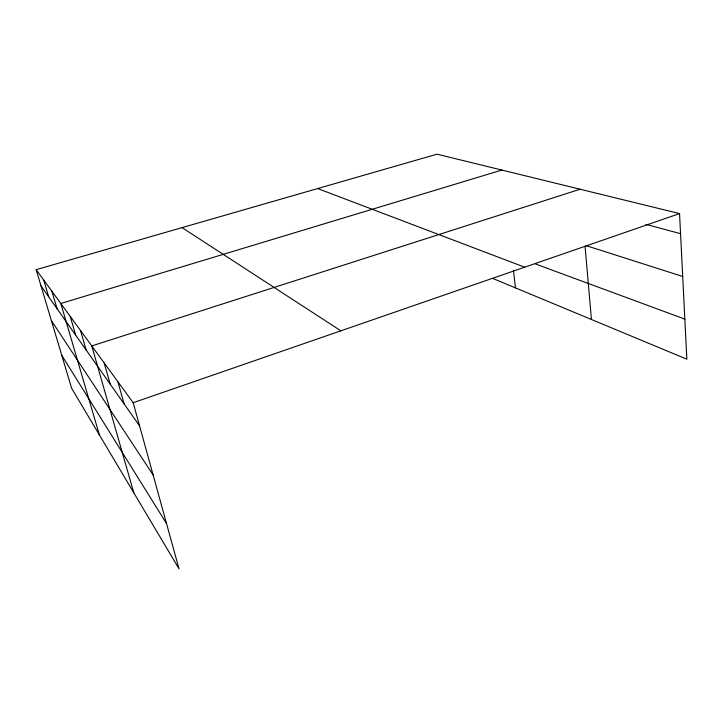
<?xml version="1.0" encoding="UTF-8"?>
<svg xmlns="http://www.w3.org/2000/svg" width="723" height="723" viewBox="0 0 723 723"><rect width="100%" height="100%" fill="white"/><g stroke="black" fill="none" stroke-linecap="round" stroke-linejoin="round"><path stroke-width="1.08" d="M679.548 213.583L437.008 154.171L36.15 269.67L133.186 402.702L679.548 213.583L686.85 359.195L492.833 278.463M580.117 189.227L91.776 345.937L133.8 492.788M501.889 170.059L60.822 303.488L99.394 434.948M645.856 224.347L680.56 233.674M586.055 245.612L682.702 276.466M535.409 263.94L684.844 319.123M317.686 188.549L524.681 267.194M182.069 227.628L340.876 330.818M41.003 285.901L139.584 425.892M51.387 320.596L153.131 474.993M61.789 355.382L166.534 523.551M36.15 269.67L71.622 388.242L179.024 568.829L133.186 402.702M43.714 280.045L48.712 296.846M51.911 291.279L57.063 308.703M70.23 316.403L75.698 335.174M80.515 330.492L86.154 350.013M104.184 362.946L110.194 384.148M117.912 381.771L124.112 403.922M513.457 270.438L515.463 287.881M585.079 246.398L591.432 319.494"/></g></svg>
